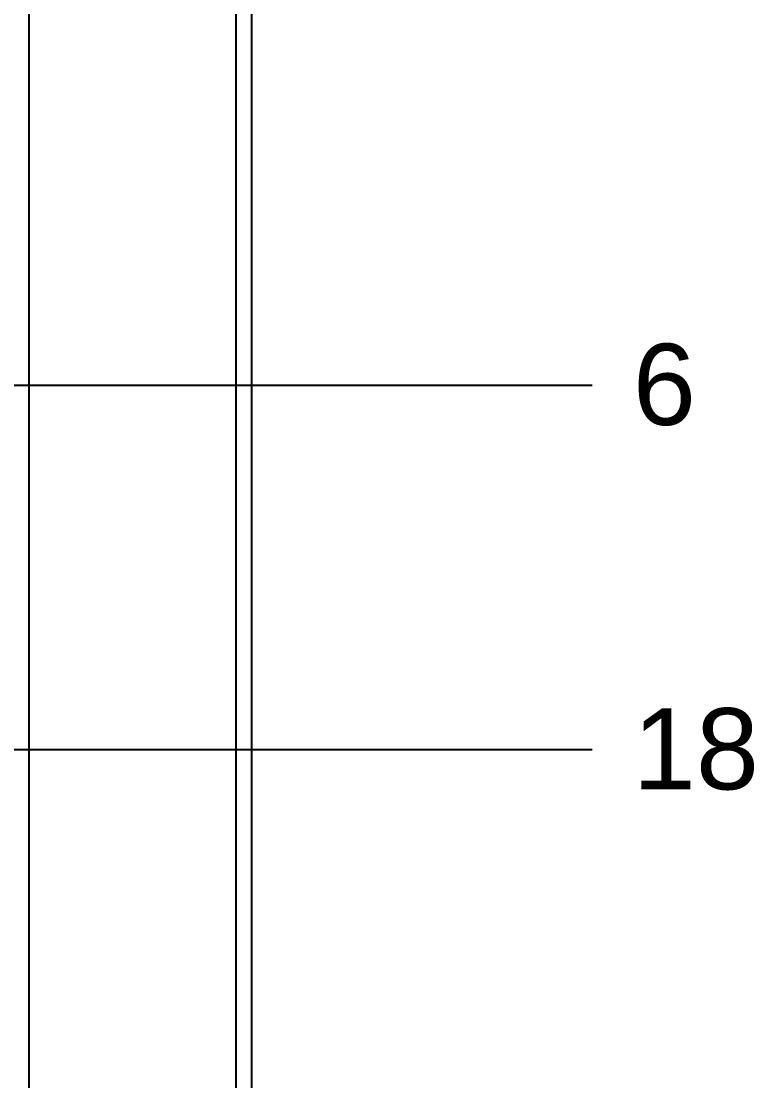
# Model space of a CAD drawing. Header units: metres. Extents: x 198 to 412, y -54 to 17.
# Drawn here: x 256.671 to 257.394, y -45.437 to -44.393 of the extents above; entities that cross this region are included whole.
import ezdxf
from ezdxf import colors
from ezdxf.entities.mleader import LeaderData, LeaderLine
from ezdxf.math import Vec2, Vec3

# ---------------------------------------------------------------- set-up
doc = ezdxf.new("R2010")
doc.units = ezdxf.units.M
doc.header["$LTSCALE"] = 10
for name, color, linetype in [('A-MUROS', 6, 'Continuous'), ('A-TEXTOS', 2, 'Continuous'), ('TM-REVOQUE', 2, 'Continuous')]:
    doc.layers.add(name, color=color, linetype=linetype)
doc.styles.add('ARIAL', font='arial.ttf')

msp = doc.modelspace()

# ---------------------------------------------------------------- linework, layer by layer
at = {"layer": 'A-MUROS'}
msp.add_line((256.8826, -46.5734, 0), (256.8826, -43.1734, 0), dxfattribs=at)
msp.add_lwpolyline([(256.8826, -46.5734), (256.8826, -43.1734), (256.6784, -43.1734), (256.6784, -46.5734), (256.8779, -46.5734)], close=True, dxfattribs=at)
at = {"layer": 'TM-REVOQUE'}
msp.add_line((256.8976, -43.1734, 0), (256.8976, -46.5734, 0), dxfattribs=at)

# ---------------------------------------------------------------- leaders
at = {"layer": 'A-TEXTOS'}
ml = msp.add_multileader_mtext('Standard', dxfattribs=at)
ml.set_content('6', color=256, style='ARIAL')
ml.set_leader_properties(color=1)
ml.build(insert=Vec2(0, 0))
ml.multileader.update_dxf_attribs({"has_text_frame": 1, "arrow_head_size": 0.08, "scale": 0.02})
ctx = ml.context
ctx.base_point, ctx.scale, ctx.char_height, ctx.arrow_head_size, ctx.landing_gap_size, ctx.plane_origin = Vec3(257.2332, -44.7519, 0), 0.02, 0.08, 0.08, 0.04, Vec3(254.648, -44.7519, 0)
notes = []
notes.append((ctx, [(0, (1, 1, 0), (256.9718, -44.7519, 0), (1, 0), 0.2614, [(0, [(255.8584, -44.7519, 0)], 0, [])])]))
ctx.mtext.insert, ctx.mtext.flow_direction = Vec3(257.2732, -44.7112, 0), 5
ml = msp.add_multileader_mtext('Standard', dxfattribs=at)
ml.set_content('18', color=256, style='ARIAL')
ml.set_leader_properties(color=1)
ml.build(insert=Vec2(0, 0))
ml.multileader.update_dxf_attribs({"has_text_frame": 1, "arrow_head_size": 0.08, "scale": 0.02})
ctx = ml.context
ctx.base_point, ctx.scale, ctx.char_height, ctx.arrow_head_size, ctx.landing_gap_size, ctx.plane_origin = Vec3(257.2332, -45.1109, 0), 0.02, 0.08, 0.08, 0.04, Vec3(254.648, -45.1109, 0)
notes.append((ctx, [(0, (1, 1, 0), (256.9718, -45.1109, 0), (1, 0), 0.2614, [(0, [(255.3852, -45.1109, 0)], 0, [])])]))
ctx.mtext.insert, ctx.mtext.flow_direction = Vec3(257.2732, -45.0703, 0), 5
for ctx, leaders in notes:
    for number, flags, end, landing, length, lines in leaders:
        leader = LeaderData()
        leader.index, (leader.has_last_leader_line, leader.has_dogleg_vector, leader.attachment_direction) = number, flags
        leader.last_leader_point, leader.dogleg_vector, leader.dogleg_length = Vec3(end), Vec3(landing), length
        for number, points, colour, breaks in lines:
            line = LeaderLine()
            line.index, line.vertices, line.color, line.breaks = number, Vec3.list(points), colors.encode_raw_color(colour), breaks
            leader.lines.append(line)
        ctx.leaders.append(leader)

doc.saveas('drawing.dxf')
